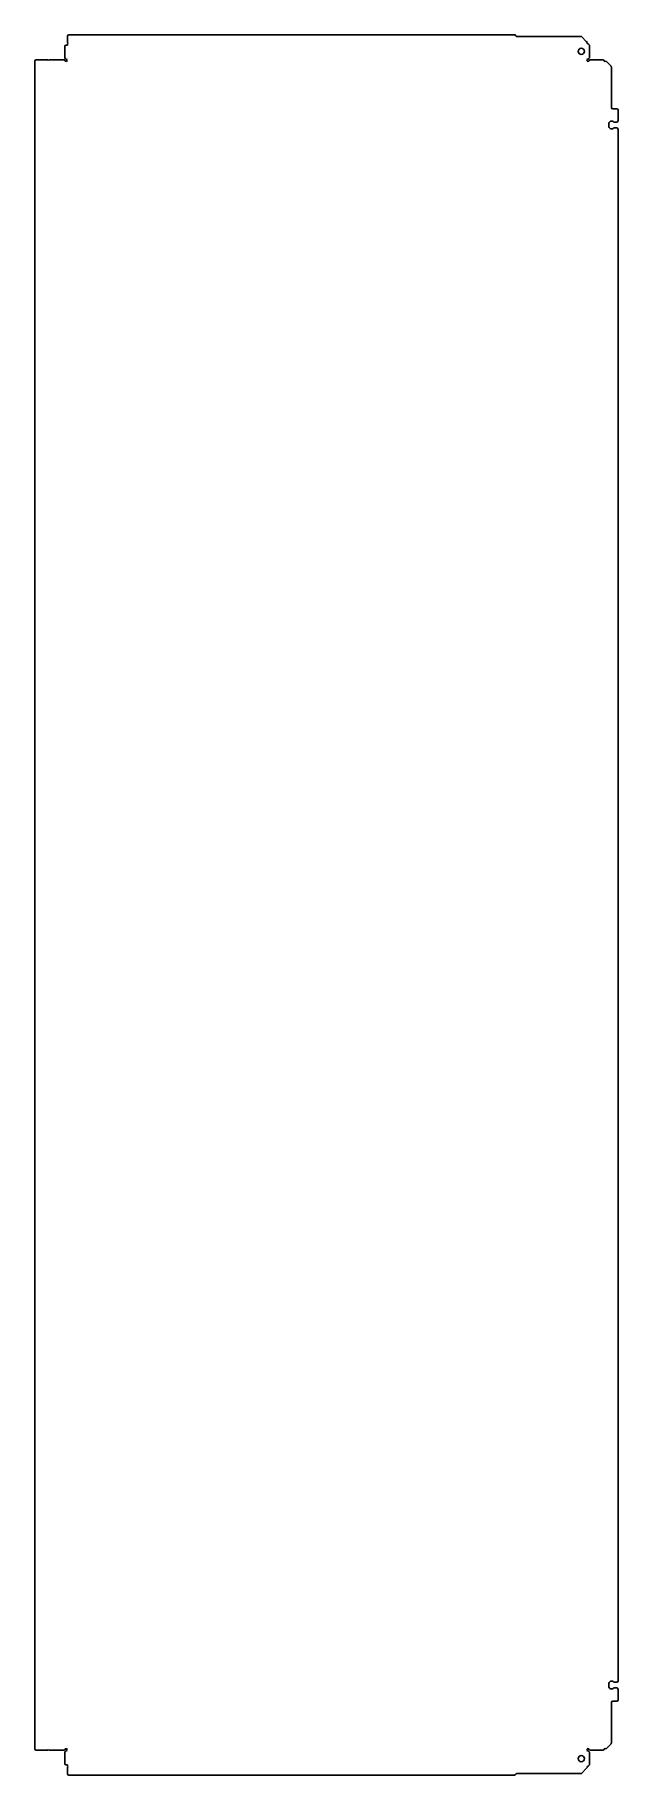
# Model space of a CAD drawing. Header units: millimetres. Extents: x -394 to 222, y -435 to 1401.
import ezdxf

# ---------------------------------------------------------------- set-up
doc = ezdxf.new("R2010")
doc.units = ezdxf.units.MM

msp = doc.modelspace()

# ---------------------------------------------------------------- linework, layer by layer
at = {"color": 7, "linetype": 'Continuous', "lineweight": 25}
for p, q in [((-359.9, 1399.8), (-359.9, 1393)), ((-358.4, 1401.3), (112.4, 1401.3)), ((114.8, 1399.5), (182.3, 1399.5)), ((188.1, 1394.3), (183.3, 1399)), ((-362.7, 1377.1), (-362.7, 1389)), ((-361.2, 1390.5), (-359.9, 1390.5)), ((-359.2, 1392.4), (-359.9, 1393)), ((-359.9, 1391.8), (-359.2, 1392.4)), ((-359.9, 1390.5), (-359.9, 1391.8)), ((188.1, 1394.3), (189.2, 1393)), ((189.2, 1393), (188.7, 1392.4)), ((188.7, 1392.4), (190.2, 1391.8)), ((190.2, 1391.8), (191.3, 1390.5)), ((191.3, 1377.1), (191.3, 1390.5)), ((-394.4, -407.1), (-394.4, 1373.3)), ((-392.9, 1374.8), (-380.4, 1374.8)), ((-380.4, 1374.8), (-379.8, 1374.1)), ((-379.8, 1374.1), (-379.2, 1374.8)), ((-379.2, 1374.8), (-363.7, 1374.8)), ((-363.7, 1374.8), (-362.4, 1374.3)), ((-361.8, 1375.8), (-362.7, 1377.1)), ((-362.4, 1374.3), (-361.8, 1372.9)), ((-360.1, 1375.2), (-361.8, 1375.8)), ((-361.8, 1372.9), (-361.2, 1373.8)), ((-361.2, 1373.8), (-359.9, 1373.3)), ((-360.9, 1374.6), (-360.1, 1375.2)), ((-359.9, 1373.3), (-360.9, 1374.6)), ((189.4, 1374.6), (188.5, 1373.3)), ((188.5, 1373.3), (189.7, 1373.8)), ((190.3, 1375.8), (188.7, 1375.2)), ((188.7, 1375.2), (189.4, 1374.6)), ((189.7, 1373.8), (190.3, 1372.9)), ((191.3, 1377.1), (190.3, 1375.8)), ((190.3, 1372.9), (190.9, 1374.3)), ((190.9, 1374.3), (192.2, 1374.8)), ((192.2, 1374.8), (205.6, 1374.8)), ((205.6, 1374.8), (206.9, 1374.2)), ((206.9, 1374.2), (207.5, 1372.7)), ((207.5, 1372.7), (208.1, 1373.6)), ((208.1, 1373.6), (209.4, 1373)), ((209.4, 1373), (214.2, 1368.2)), ((214.6, 1367.2), (214.6, 1324.6)), ((216.1, 1323.1), (220.3, 1323.1)), ((211.8, 1307.1), (211.8, 1305.1)), ((220.3, 1309.2), (217.3, 1309.2)), ((221.8, 1310.7), (221.8, 1321.6)), ((217.3, 1303), (220.3, 1303)), ((221.8, -335.3), (221.8, 1301.5)), ((211.8, -338.9), (211.8, -340.9)), ((220.3, -336.8), (217.3, -336.8)), ((217.3, -343), (220.3, -343)), ((221.8, -355.4), (221.8, -344.5)), ((214.6, -358.4), (214.6, -400.9)), ((220.3, -356.9), (216.1, -356.9)), ((209.4, -406.7), (214.2, -402)), ((-380.4, -408.6), (-392.9, -408.6)), ((-379.8, -407.8), (-380.4, -408.6)), ((-379.2, -408.6), (-379.8, -407.8)), ((-363.7, -408.6), (-379.2, -408.6)), ((-362.4, -408.1), (-363.7, -408.6)), ((-362.7, -410.8), (-361.8, -409.6)), ((-362.7, -410.8), (-362.7, -422.7)), ((-361.8, -406.6), (-362.4, -408.1)), ((-361.2, -407.6), (-361.8, -406.6)), ((-361.8, -409.6), (-360.1, -409)), ((-359.9, -407.1), (-361.2, -407.6)), ((-360.9, -408.4), (-359.9, -407.1)), ((-360.1, -409), (-360.9, -408.4)), ((189.7, -407.6), (188.5, -407.1)), ((188.5, -407.1), (189.4, -408.4)), ((189.4, -408.4), (188.7, -409)), ((188.7, -409), (190.3, -409.6)), ((190.3, -406.6), (189.7, -407.6)), ((190.9, -408.1), (190.3, -406.6)), ((190.3, -409.6), (191.3, -410.8)), ((192.2, -408.6), (190.9, -408.1)), ((191.3, -410.8), (191.3, -424.2)), ((192.2, -408.6), (205.6, -408.6)), ((206.9, -407.9), (205.6, -408.6)), ((207.5, -406.4), (206.9, -407.9)), ((208.1, -407.3), (207.5, -406.4)), ((209.4, -406.7), (208.1, -407.3)), ((-361.2, -424.2), (-359.9, -424.2)), ((-359.9, -425.5), (-359.9, -424.2)), ((-359.2, -426.1), (-359.9, -425.5)), ((-359.9, -426.7), (-359.2, -426.1)), ((-359.9, -426.7), (-359.9, -433.5)), ((112.4, -435), (-358.4, -435)), ((182.3, -433.2), (114.8, -433.2)), ((188.1, -428), (183.3, -432.8)), ((189.2, -426.7), (188.1, -428)), ((190.2, -425.5), (188.7, -426.1)), ((188.7, -426.1), (189.2, -426.7)), ((191.3, -424.2), (190.2, -425.5))]:
    msp.add_line(p, q, dxfattribs=at)
for centre in [(182.8, 1383.8), (182.8, -417.5)]:
    msp.add_circle(centre, 3.25, dxfattribs=at)
for centre, radius, start, end in [((-358.4, 1399.8), 1.5, 90, 180), ((112.4, 1400.3), 1, 16.2602, 90), ((114.8, 1401), 1.5, 196.2602, 270), ((182.3, 1398), 1.5, 45, 90), ((-361.2, 1389), 1.5, 90, 180), ((-392.9, 1373.3), 1.5, 90, 180), ((213.1, 1367.2), 1.5, 360, 45), ((216.1, 1324.6), 1.5, 180, 270), ((220.3, 1321.6), 1.5, 0, 90), ((214.9, 1307.1), 3.15, 41.8103, 180), ((214.9, 1305.1), 3.15, 180, 318.1897), ((220.3, 1310.7), 1.5, 270, 0), ((220.3, 1301.5), 1.5, 0, 90), ((214.9, -338.9), 3.15, 41.8103, 180), ((214.9, -340.9), 3.15, 180, 318.1897), ((220.3, -335.3), 1.5, 270, 0), ((220.3, -344.5), 1.5, 0, 90), ((216.1, -358.4), 1.5, 90, 180), ((220.3, -355.4), 1.5, 270, 0), ((213.1, -400.9), 1.5, 315, 360), ((-392.9, -407.1), 1.5, 180, 270), ((-361.2, -422.7), 1.5, 180, 270), ((-358.4, -433.5), 1.5, 180, 270), ((112.4, -434), 1, 270, 343.7398), ((114.8, -434.7), 1.5, 90, 163.7398), ((182.3, -431.7), 1.5, 270, 315)]:
    msp.add_arc(centre, radius, start, end, dxfattribs=at)

doc.saveas('drawing.dxf')
